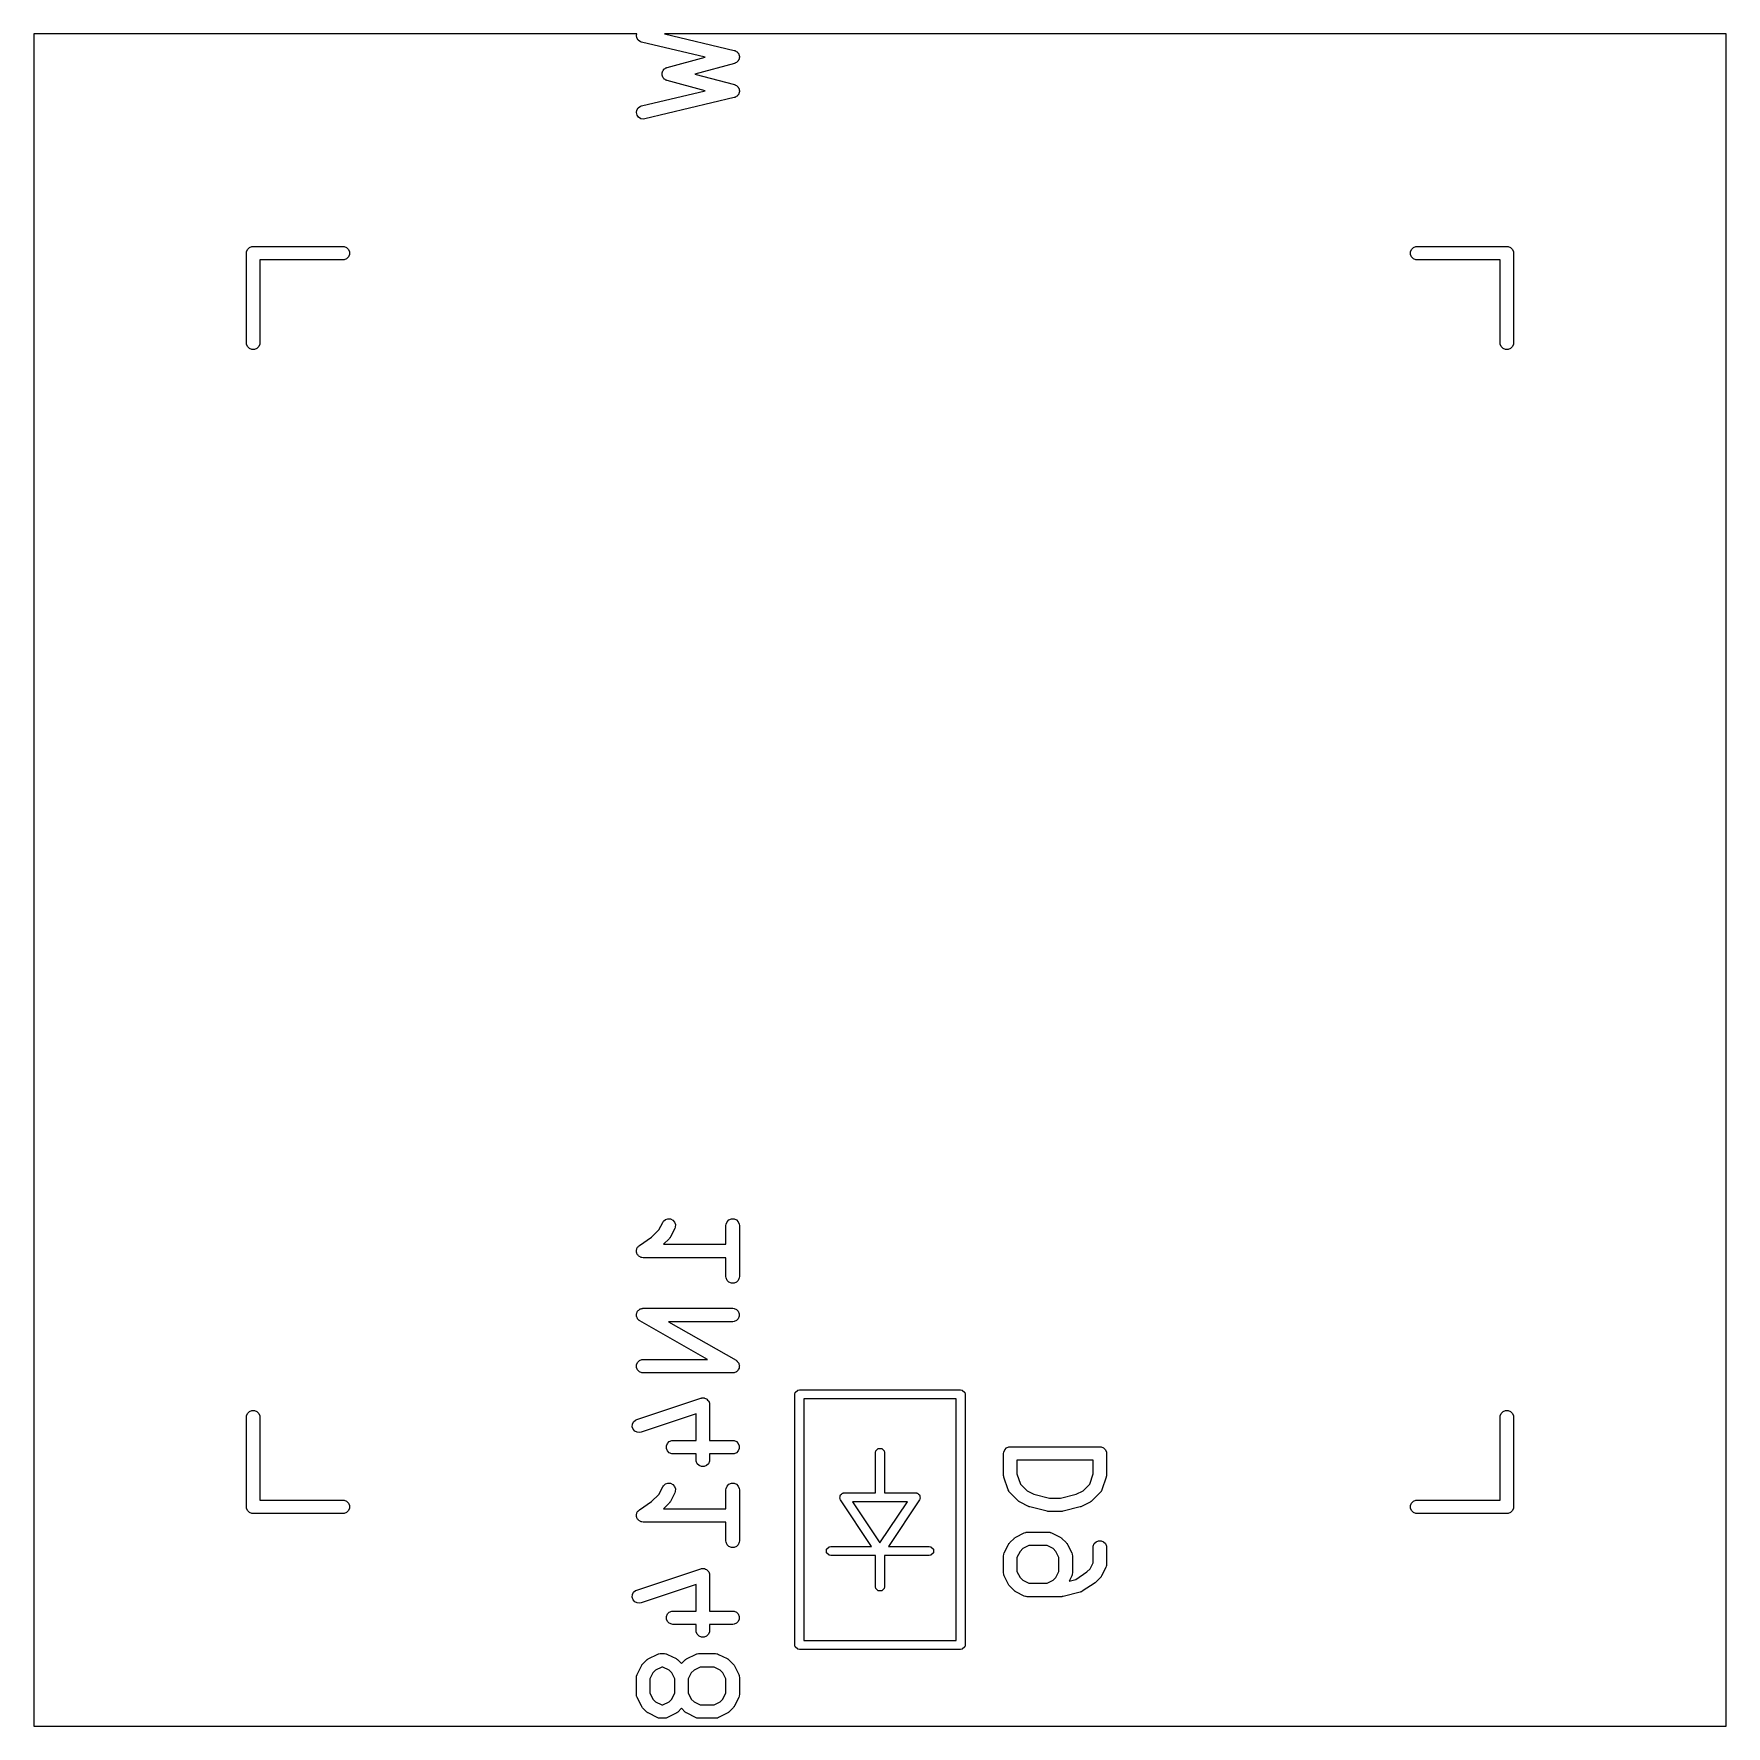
# Model space of a CAD drawing. Extents: x 100 to 190, y -154 to -36.
# Drawn here: x 123.9 to 142.8, y -133.28 to -114.38 of the extents above; entities that cross this region are included whole.
import ezdxf

# ---------------------------------------------------------------- set-up
doc = ezdxf.new("R2010")
doc.units = 0
doc.layers.add('BLACK', color=7, linetype='CONTINUOUS')

msp = doc.modelspace()

# ---------------------------------------------------------------- linework, layer by layer
at = {"layer": 'BLACK', "linetype": 'CONTINUOUS'}
for p, q in [((130.633951, -114.375), (123.9, -114.375)), ((123.9, -114.375), (123.9, -133.275)), ((130.629871, -114.392137), (130.633951, -114.375)), ((130.634504, -114.421032), (130.629871, -114.392137)), ((130.64984, -114.445954), (130.634504, -114.421032)), ((130.673547, -114.463111), (130.64984, -114.445954)), ((130.687447, -114.467901), (130.673547, -114.463111)), ((131.398303, -114.637152), (130.687447, -114.467901)), ((130.944871, -114.375), (131.722191, -114.560076)), ((142.8, -114.375), (130.944871, -114.375)), ((142.8, -133.275), (142.8, -114.375)), ((130.971208, -114.751044), (131.398303, -114.637152)), ((131.724144, -114.705504), (131.281613, -114.823512)), ((131.722191, -114.560076), (131.727209, -114.561805)), ((131.729119, -114.703638), (131.724144, -114.705504)), ((131.727209, -114.561805), (131.729013, -114.562045)), ((131.729013, -114.562045), (131.730642, -114.562988)), ((131.73091, -114.703351), (131.729119, -114.703638)), ((131.730642, -114.562988), (131.736091, -114.564866)), ((131.732509, -114.702366), (131.73091, -114.703351)), ((131.737911, -114.700341), (131.732509, -114.702366)), ((131.736091, -114.564866), (131.744914, -114.571251)), ((131.746559, -114.69372), (131.737911, -114.700341)), ((131.744914, -114.571251), (131.754337, -114.576707)), ((131.755832, -114.688015), (131.746559, -114.69372)), ((131.754337, -114.576707), (131.756677, -114.579764)), ((131.75809, -114.684894), (131.755832, -114.688015)), ((131.756677, -114.579764), (131.759798, -114.582023)), ((131.761148, -114.682554), (131.75809, -114.684894)), ((131.759798, -114.582023), (131.765503, -114.591294)), ((131.766602, -114.673132), (131.761148, -114.682554)), ((131.765503, -114.591294), (131.772125, -114.599945)), ((131.772989, -114.664308), (131.766602, -114.673132)), ((131.772125, -114.599945), (131.773118, -114.603668)), ((131.773881, -114.66056), (131.772989, -114.664308)), ((131.773118, -114.603668), (131.775134, -114.606945)), ((131.77581, -114.657229), (131.773881, -114.66056)), ((131.775134, -114.606945), (131.776856, -114.617688)), ((131.777244, -114.646435), (131.77581, -114.657229)), ((131.776856, -114.617688), (131.779665, -114.62822)), ((131.779767, -114.63584), (131.777244, -114.646435)), ((131.779665, -114.62822), (131.779157, -114.632038)), ((131.779157, -114.632038), (131.779767, -114.63584)), ((130.915688, -114.818697), (130.918237, -114.809134)), ((130.916327, -114.823512), (130.915688, -114.818697)), ((130.915688, -114.828327), (130.916327, -114.823512)), ((130.918237, -114.837889), (130.915688, -114.828327)), ((130.918237, -114.809134), (130.919542, -114.799319)), ((130.919542, -114.847705), (130.918237, -114.837889)), ((130.919542, -114.799319), (130.921976, -114.795113)), ((130.921976, -114.85191), (130.919542, -114.847705)), ((130.921976, -114.795113), (130.923228, -114.790421)), ((130.923228, -114.856603), (130.921976, -114.85191)), ((130.923228, -114.790421), (130.929243, -114.782561)), ((130.929243, -114.864462), (130.923228, -114.856603)), ((130.929243, -114.782561), (130.934204, -114.773994)), ((130.934204, -114.87303), (130.929243, -114.864462)), ((130.934204, -114.773994), (130.938061, -114.77104)), ((130.938061, -114.875983), (130.934204, -114.87303)), ((130.938061, -114.77104), (130.941015, -114.767183)), ((130.941015, -114.879841), (130.938061, -114.875983)), ((130.941015, -114.767183), (130.949582, -114.762222)), ((130.949582, -114.884801), (130.941015, -114.879841)), ((130.949582, -114.762222), (130.957442, -114.756207)), ((130.957442, -114.890817), (130.949582, -114.884801)), ((130.957442, -114.756207), (130.964629, -114.753511)), ((130.964629, -114.893512), (130.957442, -114.890817)), ((130.964629, -114.753511), (130.96634, -114.752521)), ((130.96634, -114.894503), (130.964629, -114.893512)), ((130.96634, -114.752521), (130.96778, -114.752329)), ((130.96778, -114.894694), (130.96634, -114.894503)), ((130.96778, -114.752329), (130.971208, -114.751044)), ((130.971208, -114.89598), (130.96778, -114.894694)), ((131.398303, -115.009871), (130.971208, -114.89598)), ((131.281613, -114.823512), (131.724144, -114.94152)), ((130.687447, -115.179124), (131.398303, -115.009871)), ((131.72219, -115.086948), (130.722191, -115.325044)), ((131.727208, -115.085218), (131.72219, -115.086948)), ((131.724144, -114.94152), (131.729119, -114.943385)), ((131.729013, -115.084979), (131.727208, -115.085218)), ((131.730642, -115.084035), (131.729013, -115.084979)), ((131.729119, -114.943385), (131.73091, -114.943673)), ((131.736091, -115.082158), (131.730642, -115.084035)), ((131.73091, -114.943673), (131.732509, -114.944657)), ((131.732509, -114.944657), (131.737911, -114.946683)), ((131.744914, -115.075772), (131.736091, -115.082158)), ((131.737911, -114.946683), (131.746559, -114.953303)), ((131.754337, -115.070317), (131.744914, -115.075772)), ((131.746559, -114.953303), (131.755832, -114.959009)), ((131.756677, -115.067259), (131.754337, -115.070317)), ((131.755832, -114.959009), (131.75809, -114.962129)), ((131.759798, -115.065001), (131.756677, -115.067259)), ((131.75809, -114.962129), (131.761148, -114.96447)), ((131.765503, -115.055729), (131.759798, -115.065001)), ((131.761148, -114.96447), (131.766605, -114.973895)), ((131.772125, -115.047079), (131.765503, -115.055729)), ((131.766605, -114.973895), (131.772988, -114.982716)), ((131.773118, -115.043355), (131.772125, -115.047079)), ((131.772988, -114.982716), (131.773879, -114.986461)), ((131.775134, -115.040079), (131.773118, -115.043355)), ((131.773879, -114.986461), (131.77581, -114.989795)), ((131.776856, -115.029335), (131.775134, -115.040079)), ((131.77581, -114.989795), (131.777244, -115.000592)), ((131.779665, -115.018804), (131.776856, -115.029335)), ((131.777244, -115.000592), (131.779767, -115.011184)), ((131.779767, -115.011184), (131.779157, -115.014985)), ((131.779157, -115.014985), (131.779665, -115.018804)), ((130.629871, -115.254888), (130.634504, -115.225993)), ((130.636649, -115.283356), (130.629871, -115.254888)), ((130.634504, -115.225993), (130.64984, -115.201071)), ((130.653806, -115.307063), (130.636649, -115.283356)), ((130.64984, -115.201071), (130.673547, -115.183914)), ((130.673547, -115.183914), (130.687447, -115.179124)), ((130.678728, -115.322399), (130.653806, -115.307063)), ((130.707623, -115.327032), (130.678728, -115.322399)), ((130.722191, -115.325044), (130.707623, -115.327032)), ((126.276441, -116.810368), (126.28764, -116.783332)), ((126.28764, -116.783332), (126.308332, -116.76264)), ((126.308332, -116.76264), (126.335368, -116.751441)), ((126.335368, -116.751441), (126.35, -116.75)), ((126.35, -116.75), (127.35, -116.75)), ((127.35, -116.75), (127.364632, -116.751441)), ((127.364632, -116.751441), (127.391668, -116.76264)), ((127.391668, -116.76264), (127.41236, -116.783332)), ((127.41236, -116.783332), (127.423559, -116.810368)), ((139.276441, -116.810368), (139.28764, -116.783332)), ((139.28764, -116.783332), (139.308332, -116.76264)), ((139.308332, -116.76264), (139.335368, -116.751441)), ((139.335368, -116.751441), (139.35, -116.75)), ((139.35, -116.75), (140.35, -116.75)), ((140.35, -116.75), (140.364632, -116.751441)), ((140.364632, -116.751441), (140.391668, -116.76264)), ((140.391668, -116.76264), (140.41236, -116.783332)), ((140.41236, -116.783332), (140.423559, -116.810368)), ((126.275, -116.825), (126.276441, -116.810368)), ((126.275, -117.825), (126.275, -116.825)), ((127.35, -116.9), (126.425, -116.9)), ((126.425, -116.9), (126.425, -117.825)), ((127.364632, -116.898559), (127.35, -116.9)), ((127.391668, -116.88736), (127.364632, -116.898559)), ((127.41236, -116.866668), (127.391668, -116.88736)), ((127.423559, -116.839632), (127.41236, -116.866668)), ((127.423559, -116.810368), (127.423559, -116.839632)), ((139.276441, -116.839632), (139.276441, -116.810368)), ((139.28764, -116.866668), (139.276441, -116.839632)), ((139.308332, -116.88736), (139.28764, -116.866668)), ((139.335368, -116.898559), (139.308332, -116.88736)), ((139.35, -116.9), (139.335368, -116.898559)), ((140.275, -116.9), (139.35, -116.9)), ((140.275, -117.825), (140.275, -116.9)), ((140.423559, -116.810368), (140.425, -116.825)), ((140.425, -116.825), (140.425, -117.825)), ((126.276441, -117.839632), (126.275, -117.825)), ((126.28764, -117.866668), (126.276441, -117.839632)), ((126.308332, -117.88736), (126.28764, -117.866668)), ((126.335368, -117.898559), (126.308332, -117.88736)), ((126.364632, -117.898559), (126.335368, -117.898559)), ((126.391668, -117.88736), (126.364632, -117.898559)), ((126.41236, -117.866668), (126.391668, -117.88736)), ((126.423559, -117.839632), (126.41236, -117.866668)), ((126.425, -117.825), (126.423559, -117.839632)), ((140.276441, -117.839632), (140.275, -117.825)), ((140.28764, -117.866668), (140.276441, -117.839632)), ((140.308332, -117.88736), (140.28764, -117.866668)), ((140.335368, -117.898559), (140.308332, -117.88736)), ((140.364632, -117.898559), (140.335368, -117.898559)), ((140.391668, -117.88736), (140.364632, -117.898559)), ((140.41236, -117.866668), (140.391668, -117.88736)), ((140.423559, -117.839632), (140.41236, -117.866668)), ((140.425, -117.825), (140.423559, -117.839632)), ((130.799894, -127.815227), (130.881275, -127.733847)), ((130.881275, -127.733847), (130.923451, -127.649495)), ((130.923451, -127.649495), (130.931283, -127.637052)), ((130.931283, -127.637052), (130.953391, -127.617879)), ((130.953391, -127.617879), (130.981152, -127.608625)), ((130.981152, -127.608625), (131.010342, -127.610699)), ((131.057615, -127.716577), (131.009996, -127.811815)), ((131.010342, -127.610699), (131.036517, -127.623787)), ((131.036517, -127.623787), (131.05569, -127.645894)), ((131.05569, -127.645894), (131.064944, -127.673656)), ((131.06287, -127.702846), (131.057615, -127.716577)), ((131.064944, -127.673656), (131.06287, -127.702846)), ((131.629819, -127.683036), (131.63126, -127.668404)), ((131.629819, -127.89375), (131.629819, -127.683036)), ((131.63126, -127.668404), (131.642459, -127.641368)), ((131.642459, -127.641368), (131.663151, -127.620676)), ((131.663151, -127.620676), (131.690187, -127.609477)), ((131.690187, -127.609477), (131.719451, -127.609477)), ((131.719451, -127.609477), (131.746487, -127.620676)), ((131.746487, -127.620676), (131.767179, -127.641368)), ((131.767179, -127.641368), (131.778378, -127.668404)), ((131.778378, -127.668404), (131.779819, -127.683036)), ((131.779819, -127.683036), (131.779819, -128.254464)), ((130.63126, -127.954118), (130.634101, -127.947257)), ((130.634101, -127.947257), (130.635558, -127.939977)), ((130.635558, -127.939977), (130.639646, -127.933871)), ((130.639646, -127.933871), (130.642459, -127.927082)), ((130.642459, -127.927082), (130.647709, -127.921831)), ((130.647709, -127.921831), (130.651841, -127.915662)), ((130.651841, -127.915662), (130.663099, -127.906441)), ((130.663099, -127.906441), (130.663151, -127.90639)), ((130.663151, -127.90639), (130.663173, -127.90638)), ((130.663173, -127.90638), (130.663216, -127.906346)), ((130.663216, -127.906346), (130.799894, -127.815227)), ((130.995947, -127.831307), (130.933504, -127.89375)), ((130.933504, -127.89375), (131.629819, -127.89375)), ((131.000667, -127.825556), (130.995947, -127.831307)), ((131.002164, -127.824258), (131.000667, -127.825556)), ((131.003583, -127.822003), (131.002164, -127.824258)), ((131.005275, -127.819942), (131.003583, -127.822003)), ((131.006033, -127.818109), (131.005275, -127.819942)), ((131.009996, -127.811815), (131.006033, -127.818109)), ((130.629819, -127.968671), (130.63126, -127.961466)), ((130.63126, -127.975955), (130.629819, -127.968671)), ((130.63126, -127.961466), (130.63126, -127.954118)), ((130.63126, -127.983382), (130.63126, -127.975955)), ((130.634072, -127.99017), (130.63126, -127.983382)), ((130.635498, -127.997379), (130.634072, -127.99017)), ((130.639617, -128.003557), (130.635498, -127.997379)), ((130.642459, -128.010418), (130.639617, -128.003557)), ((130.647654, -128.015613), (130.642459, -128.010418)), ((130.651731, -128.021728), (130.647654, -128.015613)), ((130.6579, -128.025859), (130.651731, -128.021728)), ((130.663151, -128.03111), (130.6579, -128.025859)), ((130.66994, -128.033922), (130.663151, -128.03111)), ((130.676046, -128.038011), (130.66994, -128.033922)), ((130.683326, -128.039467), (130.676046, -128.038011)), ((130.690187, -128.042309), (130.683326, -128.039467)), ((130.704663, -128.043734), (130.690187, -128.042309)), ((130.70474, -128.04375), (130.704663, -128.043734)), ((130.704766, -128.043744), (130.70474, -128.04375)), ((130.704819, -128.04375), (130.704766, -128.043744)), ((131.629819, -128.04375), (130.704819, -128.04375)), ((131.629819, -128.254464), (131.629819, -128.04375)), ((131.63126, -128.269096), (131.629819, -128.254464)), ((131.642459, -128.296132), (131.63126, -128.269096)), ((131.663151, -128.316824), (131.642459, -128.296132)), ((131.690187, -128.328023), (131.663151, -128.316824)), ((131.719451, -128.328023), (131.690187, -128.328023)), ((131.746487, -128.316824), (131.719451, -128.328023)), ((131.767179, -128.296132), (131.746487, -128.316824)), ((131.778378, -128.269096), (131.767179, -128.296132)), ((131.779819, -128.254464), (131.778378, -128.269096)), ((130.630002, -128.688275), (130.63126, -128.678378)), ((130.63126, -128.692887), (130.630002, -128.688275)), ((130.63126, -128.668404), (130.633089, -128.663988)), ((130.63126, -128.678378), (130.63126, -128.668404)), ((130.63126, -128.697668), (130.63126, -128.692887)), ((130.635077, -128.706883), (130.63126, -128.697668)), ((130.633089, -128.663988), (130.633692, -128.659245)), ((130.633692, -128.659245), (130.638642, -128.65058)), ((130.637702, -128.716507), (130.635077, -128.706883)), ((130.638642, -128.65058), (130.642459, -128.641368)), ((130.642459, -128.641368), (130.645837, -128.637989)), ((130.645837, -128.637989), (130.648211, -128.633836)), ((130.648211, -128.633836), (130.6561, -128.627726)), ((130.6561, -128.627726), (130.663151, -128.620676)), ((130.663151, -128.620676), (130.667567, -128.618846)), ((130.667567, -128.618846), (130.671348, -128.615919)), ((130.671348, -128.615919), (130.680971, -128.613294)), ((130.680971, -128.613294), (130.690187, -128.609477)), ((130.690187, -128.609477), (130.697669, -128.60874)), ((130.697669, -128.60874), (130.69958, -128.608219)), ((130.69958, -128.608219), (130.701055, -128.608406)), ((130.701055, -128.608406), (130.704819, -128.608036)), ((130.704819, -128.608036), (131.704819, -128.608036)), ((131.704819, -128.608036), (131.719451, -128.609477)), ((131.719451, -128.609477), (131.746487, -128.620676)), ((131.746487, -128.620676), (131.767179, -128.641368)), ((131.767179, -128.641368), (131.778378, -128.668404)), ((131.778378, -128.697668), (131.767179, -128.724704)), ((131.778378, -128.668404), (131.778378, -128.697668)), ((130.640629, -128.720287), (130.637702, -128.716507)), ((130.642459, -128.724704), (130.640629, -128.720287)), ((130.649509, -128.731754), (130.642459, -128.724704)), ((130.655619, -128.739644), (130.649509, -128.731754)), ((130.661751, -128.743996), (130.655619, -128.739644)), ((130.663151, -128.745396), (130.661751, -128.743996)), ((130.664525, -128.745965), (130.663151, -128.745396)), ((130.667609, -128.748154), (130.664525, -128.745965)), ((131.422402, -129.179464), (130.667609, -128.748154)), ((131.704819, -128.758036), (130.987236, -128.758036)), ((130.987236, -128.758036), (131.74203, -129.189346)), ((131.719451, -128.756595), (131.704819, -128.758036)), ((131.746487, -128.745396), (131.719451, -128.756595)), ((131.767179, -128.724704), (131.746487, -128.745396)), ((130.63126, -129.239832), (130.642459, -129.212796)), ((130.63126, -129.269096), (130.63126, -129.239832)), ((130.642459, -129.296132), (130.63126, -129.269096)), ((130.642459, -129.212796), (130.663151, -129.192104)), ((130.663151, -129.192104), (130.690187, -129.180905)), ((130.690187, -129.180905), (130.704819, -129.179464)), ((130.704819, -129.179464), (131.422402, -129.179464)), ((131.74203, -129.189346), (131.745114, -129.191535)), ((131.745114, -129.191535), (131.746487, -129.192104)), ((131.746487, -129.192104), (131.747884, -129.193501)), ((131.747884, -129.193501), (131.754019, -129.197856)), ((131.754019, -129.197856), (131.760127, -129.205744)), ((131.760127, -129.205744), (131.767179, -129.212796)), ((131.767179, -129.212796), (131.769009, -129.217214)), ((131.769009, -129.217214), (131.771936, -129.220994)), ((131.771936, -129.220994), (131.77456, -129.230615)), ((131.77456, -129.230615), (131.778378, -129.239832)), ((131.776548, -129.273511), (131.775946, -129.278255)), ((131.778378, -129.269096), (131.776548, -129.273511)), ((131.778378, -129.239832), (131.778378, -129.244612)), ((131.778378, -129.244612), (131.779636, -129.249225)), ((131.779636, -129.249225), (131.778378, -129.259121)), ((131.778378, -129.259121), (131.778378, -129.269096)), ((130.663151, -129.316824), (130.642459, -129.296132)), ((130.690187, -129.328023), (130.663151, -129.316824)), ((130.704819, -129.329464), (130.690187, -129.328023)), ((131.704819, -129.329464), (130.704819, -129.329464)), ((131.708582, -129.329093), (131.704819, -129.329464)), ((131.710058, -129.329281), (131.708582, -129.329093)), ((131.711968, -129.328759), (131.710058, -129.329281)), ((131.719451, -129.328023), (131.711968, -129.328759)), ((131.728666, -129.324205), (131.719451, -129.328023)), ((131.73829, -129.321581), (131.728666, -129.324205)), ((131.74207, -129.318653), (131.73829, -129.321581)), ((131.746487, -129.316824), (131.74207, -129.318653)), ((131.753537, -129.309773), (131.746487, -129.316824)), ((131.761427, -129.303664), (131.753537, -129.309773)), ((131.7638, -129.29951), (131.761427, -129.303664)), ((131.767179, -129.296132), (131.7638, -129.29951)), ((131.770995, -129.286919), (131.767179, -129.296132)), ((131.775946, -129.278255), (131.770995, -129.286919)), ((130.633483, -129.84998), (131.347767, -129.611885)), ((131.347767, -129.611885), (131.355022, -129.610235)), ((131.355022, -129.610235), (131.356853, -129.609477)), ((131.356853, -129.609477), (131.358357, -129.609477)), ((131.358357, -129.609477), (131.362104, -129.608625)), ((131.362104, -129.608625), (131.374089, -129.609477)), ((131.374089, -129.609477), (131.386117, -129.609477)), ((131.386117, -129.609477), (131.388608, -129.610509)), ((131.388608, -129.610509), (131.391294, -129.6107)), ((131.391294, -129.6107), (131.402041, -129.616073)), ((131.402041, -129.616073), (131.413153, -129.620676)), ((131.413153, -129.620676), (131.415058, -129.622581)), ((131.415058, -129.622581), (131.417468, -129.623786)), ((131.417468, -129.623786), (131.425342, -129.632865)), ((131.425342, -129.632865), (131.433845, -129.641368)), ((131.433845, -129.641368), (131.434876, -129.643858)), ((131.434876, -129.643858), (131.436642, -129.645894)), ((131.436642, -129.645894), (131.440442, -129.657294)), ((132.4, -129.56875), (132.403806, -129.549616)), ((132.4, -132.36875), (132.4, -129.56875)), ((132.403806, -129.549616), (132.430866, -129.522556)), ((132.430866, -129.522556), (132.45, -129.51875)), ((132.45, -129.51875), (134.25, -129.51875)), ((132.5, -129.61875), (132.5, -132.31875)), ((134.2, -129.61875), (132.5, -129.61875)), ((134.2, -132.31875), (134.2, -129.61875)), ((134.25, -129.51875), (134.269134, -129.522556)), ((134.269134, -129.522556), (134.296194, -129.549616)), ((134.296194, -129.549616), (134.3, -129.56875)), ((134.3, -129.56875), (134.3, -132.36875)), ((126.275, -129.825), (126.276441, -129.810368)), ((126.275, -130.825), (126.275, -129.825)), ((126.276441, -129.810368), (126.28764, -129.783332)), ((126.28764, -129.783332), (126.308332, -129.76264)), ((126.308332, -129.76264), (126.335368, -129.751441)), ((126.335368, -129.751441), (126.364632, -129.751441)), ((126.364632, -129.751441), (126.391668, -129.76264)), ((126.391668, -129.76264), (126.41236, -129.783332)), ((126.41236, -129.783332), (126.423559, -129.810368)), ((126.423559, -129.810368), (126.425, -129.825)), ((126.425, -129.825), (126.425, -130.75)), ((131.296485, -129.787092), (130.680917, -129.992282)), ((131.296485, -130.084226), (131.296485, -129.787092)), ((131.440442, -129.657294), (131.445044, -129.668404)), ((131.445044, -129.668404), (131.44542, -129.67223)), ((131.44542, -129.67223), (131.445896, -129.673656)), ((131.445896, -129.673656), (131.445755, -129.67563)), ((131.445755, -129.67563), (131.446485, -129.683036)), ((131.446485, -129.683036), (131.446485, -130.084226)), ((140.275, -129.825), (140.276441, -129.810368)), ((140.275, -130.75), (140.275, -129.825)), ((140.276441, -129.810368), (140.28764, -129.783332)), ((140.28764, -129.783332), (140.308332, -129.76264)), ((140.308332, -129.76264), (140.335368, -129.751441)), ((140.335368, -129.751441), (140.364632, -129.751441)), ((140.364632, -129.751441), (140.391668, -129.76264)), ((140.391668, -129.76264), (140.41236, -129.783332)), ((140.41236, -129.783332), (140.423559, -129.810368)), ((140.423559, -129.810368), (140.425, -129.825)), ((140.425, -129.825), (140.425, -130.825)), ((130.582789, -129.930511), (130.584864, -129.901321)), ((130.592043, -129.958274), (130.582789, -129.930511)), ((130.584864, -129.901321), (130.59795, -129.875148)), ((130.611217, -129.980381), (130.592043, -129.958274)), ((130.59795, -129.875148), (130.620057, -129.855974)), ((130.63739, -129.993467), (130.611217, -129.980381)), ((130.620057, -129.855974), (130.633483, -129.84998)), ((130.66658, -129.995542), (130.63739, -129.993467)), ((130.680917, -129.992282), (130.66658, -129.995542)), ((130.964593, -130.144594), (130.975792, -130.117558)), ((130.964593, -130.173858), (130.964593, -130.144594)), ((130.975792, -130.200894), (130.964593, -130.173858)), ((130.975792, -130.117558), (130.996484, -130.096866)), ((130.996484, -130.221586), (130.975792, -130.200894)), ((130.996484, -130.096866), (131.02352, -130.085667)), ((131.02352, -130.085667), (131.038152, -130.084226)), ((131.038152, -130.084226), (131.296485, -130.084226)), ((131.446485, -130.084226), (131.704819, -130.084226)), ((131.704819, -130.084226), (131.719451, -130.085667)), ((131.719451, -130.085667), (131.746487, -130.096866)), ((131.746487, -130.096866), (131.767179, -130.117558)), ((131.767179, -130.200894), (131.746487, -130.221586)), ((131.767179, -130.117558), (131.778378, -130.144594)), ((131.778378, -130.173858), (131.767179, -130.200894)), ((131.778378, -130.144594), (131.778378, -130.173858)), ((133.3, -130.21875), (133.303806, -130.199616)), ((133.3, -130.66875), (133.3, -130.21875)), ((133.303806, -130.199616), (133.330866, -130.172556)), ((133.330866, -130.172556), (133.369134, -130.172556)), ((133.369134, -130.172556), (133.396194, -130.199616)), ((133.396194, -130.199616), (133.4, -130.21875)), ((133.4, -130.21875), (133.4, -130.66875)), ((134.729819, -130.230655), (134.73126, -130.216023)), ((134.73126, -130.216023), (134.742459, -130.188987)), ((134.742459, -130.188987), (134.763151, -130.168295)), ((134.763151, -130.168295), (134.790187, -130.157096)), ((134.790187, -130.157096), (134.804819, -130.155655)), ((134.804819, -130.155655), (135.804819, -130.155655)), ((135.804819, -130.155655), (135.819451, -130.157096)), ((135.819451, -130.157096), (135.846487, -130.168295)), ((135.846487, -130.168295), (135.867179, -130.188987)), ((135.867179, -130.188987), (135.878378, -130.216023)), ((135.878378, -130.216023), (135.879819, -130.230655)), ((131.02352, -130.232785), (130.996484, -130.221586)), ((131.038152, -130.234226), (131.02352, -130.232785)), ((131.296485, -130.234226), (131.038152, -130.234226)), ((131.296485, -130.302083), (131.296485, -130.234226)), ((131.297926, -130.316715), (131.296485, -130.302083)), ((131.309125, -130.343751), (131.297926, -130.316715)), ((131.329817, -130.364443), (131.309125, -130.343751)), ((131.356853, -130.375642), (131.329817, -130.364443)), ((131.386117, -130.375642), (131.356853, -130.375642)), ((131.413153, -130.364443), (131.386117, -130.375642)), ((131.433845, -130.343751), (131.413153, -130.364443)), ((131.445044, -130.316715), (131.433845, -130.343751)), ((131.446485, -130.302083), (131.445044, -130.316715)), ((131.704819, -130.234226), (131.446485, -130.234226)), ((131.446485, -130.234226), (131.446485, -130.302083)), ((131.719451, -130.232785), (131.704819, -130.234226)), ((131.746487, -130.221586), (131.719451, -130.232785)), ((134.729819, -130.46875), (134.729819, -130.230655)), ((135.729819, -130.305655), (134.879819, -130.305655)), ((134.879819, -130.305655), (134.879819, -130.456579)), ((135.729819, -130.45658), (135.729819, -130.305655)), ((135.879819, -130.230655), (135.879819, -130.46875)), ((130.923451, -130.601876), (130.931283, -130.589433)), ((130.931283, -130.589433), (130.953391, -130.57026)), ((130.953391, -130.57026), (130.981152, -130.561006)), ((130.981152, -130.561006), (131.010342, -130.56308)), ((131.010342, -130.56308), (131.036517, -130.576168)), ((131.036517, -130.576168), (131.05569, -130.598275)), ((131.05569, -130.598275), (131.064944, -130.626037)), ((131.63126, -130.620785), (131.642459, -130.593749)), ((131.642459, -130.593749), (131.663151, -130.573057)), ((131.663151, -130.573057), (131.690187, -130.561858)), ((131.690187, -130.561858), (131.719451, -130.561858)), ((131.719451, -130.561858), (131.746487, -130.573057)), ((131.746487, -130.573057), (131.767179, -130.593749)), ((131.767179, -130.593749), (131.778378, -130.620785)), ((134.730548, -130.476155), (134.729819, -130.46875)), ((134.730408, -130.47813), (134.730548, -130.476155)), ((134.730998, -130.480727), (134.730408, -130.47813)), ((134.73126, -130.483382), (134.730998, -130.480727)), ((134.732018, -130.485213), (134.73126, -130.483382)), ((134.733668, -130.492467), (134.732018, -130.485213)), ((134.781287, -130.635324), (134.733668, -130.492467)), ((134.879819, -130.456579), (134.91799, -130.571093)), ((134.91799, -130.571093), (134.992103, -130.645206)), ((135.617534, -130.645205), (135.691648, -130.571092)), ((135.691648, -130.571092), (135.729819, -130.45658)), ((135.87597, -130.492468), (135.828351, -130.635324)), ((135.877619, -130.485212), (135.87597, -130.492468)), ((135.878378, -130.483382), (135.877619, -130.485212)), ((135.878639, -130.480728), (135.878378, -130.483382)), ((135.87923, -130.478131), (135.878639, -130.480728)), ((135.879819, -130.46875), (135.879089, -130.476156)), ((135.879089, -130.476156), (135.87923, -130.478131)), ((126.425, -130.75), (127.35, -130.75)), ((127.35, -130.75), (127.364632, -130.751441)), ((127.364632, -130.751441), (127.391668, -130.76264)), ((127.391668, -130.76264), (127.41236, -130.783332)), ((127.41236, -130.783332), (127.423559, -130.810368)), ((130.663216, -130.858727), (130.799894, -130.767608)), ((130.799894, -130.767608), (130.881275, -130.686228)), ((130.881275, -130.686228), (130.923451, -130.601876)), ((130.995947, -130.783688), (130.933504, -130.846131)), ((131.000667, -130.777937), (130.995947, -130.783688)), ((131.002164, -130.776639), (131.000667, -130.777937)), ((131.003583, -130.774384), (131.002164, -130.776639)), ((131.005275, -130.772323), (131.003583, -130.774384)), ((131.006033, -130.77049), (131.005275, -130.772323)), ((131.009996, -130.764196), (131.006033, -130.77049)), ((131.057615, -130.668958), (131.009996, -130.764196)), ((131.06287, -130.655227), (131.057615, -130.668958)), ((131.064944, -130.626037), (131.06287, -130.655227)), ((131.629819, -130.635417), (131.63126, -130.620785)), ((131.629819, -130.846131), (131.629819, -130.635417)), ((131.778378, -130.620785), (131.779819, -130.635417)), ((131.779819, -130.635417), (131.779819, -131.206845)), ((132.900951, -130.728453), (132.903806, -130.714178)), ((132.903806, -130.735366), (132.900951, -130.728453)), ((132.903806, -130.699616), (132.907446, -130.695975)), ((132.903806, -130.714178), (132.903806, -130.699616)), ((132.903806, -130.737884), (132.903806, -130.735366)), ((132.905576, -130.739654), (132.903806, -130.737884)), ((132.908397, -130.746485), (132.905576, -130.739654)), ((132.907446, -130.695975), (132.908456, -130.690928)), ((133.256574, -131.26875), (132.908397, -130.746485)), ((132.908456, -130.690928), (132.920569, -130.682852)), ((132.920569, -130.682852), (132.930866, -130.672556)), ((132.930866, -130.672556), (132.938203, -130.671096)), ((132.938203, -130.671096), (132.940297, -130.669701)), ((132.940297, -130.669701), (132.942751, -130.670191)), ((132.942751, -130.670191), (132.95, -130.66875)), ((132.95, -130.66875), (133.3, -130.66875)), ((133.043426, -130.76875), (133.349999, -131.228611)), ((133.656574, -130.76875), (133.043426, -130.76875)), ((133.349999, -131.228611), (133.656574, -130.76875)), ((133.4, -130.66875), (133.75, -130.66875)), ((133.791602, -130.746485), (133.443426, -131.26875)), ((133.75, -130.66875), (133.757248, -130.670191)), ((133.757248, -130.670191), (133.759703, -130.669701)), ((133.759703, -130.669701), (133.761796, -130.671096)), ((133.761796, -130.671096), (133.769134, -130.672556)), ((133.769134, -130.672556), (133.77943, -130.682852)), ((133.77943, -130.682852), (133.791544, -130.690928)), ((133.791544, -130.690928), (133.792553, -130.695975)), ((133.794422, -130.739655), (133.791602, -130.746485)), ((133.792553, -130.695975), (133.796194, -130.699616)), ((133.796194, -130.737884), (133.794422, -130.739655)), ((133.796194, -130.699616), (133.796194, -130.714178)), ((133.796194, -130.714178), (133.799049, -130.728454)), ((133.799049, -130.728454), (133.796194, -130.735366)), ((133.796194, -130.735366), (133.796194, -130.737884)), ((134.787281, -130.648749), (134.781287, -130.635324)), ((134.789046, -130.650784), (134.787281, -130.648749)), ((134.790078, -130.653275), (134.789046, -130.650784)), ((134.799405, -130.66464), (134.790078, -130.653275)), ((134.894643, -130.759878), (134.799405, -130.66464)), ((134.900393, -130.764598), (134.894643, -130.759878)), ((134.901692, -130.766095), (134.900393, -130.764598)), ((134.903946, -130.767514), (134.901692, -130.766095)), ((134.906008, -130.769206), (134.903946, -130.767514)), ((134.90784, -130.769964), (134.906008, -130.769206)), ((134.914135, -130.773927), (134.90784, -130.769964)), ((135.009373, -130.821546), (134.914135, -130.773927)), ((134.992103, -130.645206), (135.06909, -130.683699)), ((135.06909, -130.683699), (135.242624, -130.727083)), ((135.242624, -130.727083), (135.367013, -130.727083)), ((135.367013, -130.727083), (135.540547, -130.683699)), ((135.540547, -130.683699), (135.617534, -130.645205)), ((135.695502, -130.773927), (135.600264, -130.821546)), ((135.701798, -130.769963), (135.695502, -130.773927)), ((135.703628, -130.769206), (135.701798, -130.769963)), ((135.705686, -130.767516), (135.703628, -130.769206)), ((135.707945, -130.766095), (135.705686, -130.767516)), ((135.709244, -130.764596), (135.707945, -130.766095)), ((135.714994, -130.759878), (135.709244, -130.764596)), ((135.810233, -130.66464), (135.714994, -130.759878)), ((135.819561, -130.653275), (135.810233, -130.66464)), ((135.820592, -130.650784), (135.819561, -130.653275)), ((135.822357, -130.64875), (135.820592, -130.650784)), ((135.828351, -130.635324), (135.822357, -130.64875)), ((139.276441, -130.810368), (139.28764, -130.783332)), ((139.28764, -130.783332), (139.308332, -130.76264)), ((139.308332, -130.76264), (139.335368, -130.751441)), ((139.335368, -130.751441), (139.35, -130.75)), ((139.35, -130.75), (140.275, -130.75)), ((126.276441, -130.839632), (126.275, -130.825)), ((126.28764, -130.866668), (126.276441, -130.839632)), ((126.308332, -130.88736), (126.28764, -130.866668)), ((126.335368, -130.898559), (126.308332, -130.88736)), ((126.35, -130.9), (126.335368, -130.898559)), ((127.35, -130.9), (126.35, -130.9)), ((127.364632, -130.898559), (127.35, -130.9)), ((127.391668, -130.88736), (127.364632, -130.898559)), ((127.41236, -130.866668), (127.391668, -130.88736)), ((127.423559, -130.839632), (127.41236, -130.866668)), ((127.423559, -130.810368), (127.423559, -130.839632)), ((130.629819, -130.921052), (130.63126, -130.913847)), ((130.63126, -130.928336), (130.629819, -130.921052)), ((130.63126, -130.906499), (130.634101, -130.899638)), ((130.63126, -130.913847), (130.63126, -130.906499)), ((130.63126, -130.935763), (130.63126, -130.928336)), ((130.634072, -130.942551), (130.63126, -130.935763)), ((130.635498, -130.94976), (130.634072, -130.942551)), ((130.634101, -130.899638), (130.635558, -130.892358)), ((130.639617, -130.955938), (130.635498, -130.94976)), ((130.635558, -130.892358), (130.639646, -130.886252)), ((130.642459, -130.962799), (130.639617, -130.955938)), ((130.639646, -130.886252), (130.642459, -130.879463)), ((130.642459, -130.879463), (130.647709, -130.874212)), ((130.647654, -130.967994), (130.642459, -130.962799)), ((130.651731, -130.974109), (130.647654, -130.967994)), ((130.647709, -130.874212), (130.651841, -130.868043)), ((130.6579, -130.97824), (130.651731, -130.974109)), ((130.651841, -130.868043), (130.663099, -130.858822)), ((130.663099, -130.858822), (130.663151, -130.858771)), ((130.663151, -130.858771), (130.663173, -130.858761)), ((130.663173, -130.858761), (130.663216, -130.858727)), ((130.933504, -130.846131), (131.629819, -130.846131)), ((135.010442, -130.821955), (135.009373, -130.821546)), ((135.010878, -130.822278), (135.010442, -130.821955)), ((135.017014, -130.82447), (135.010878, -130.822278)), ((135.023104, -130.826801), (135.017014, -130.82447)), ((135.023644, -130.826839), (135.023104, -130.826801)), ((135.024724, -130.827225), (135.023644, -130.826839)), ((135.2152, -130.874844), (135.024724, -130.827225)), ((135.217736, -130.875219), (135.2152, -130.874844)), ((135.218758, -130.875642), (135.217736, -130.875219)), ((135.22427, -130.876184), (135.218758, -130.875642)), ((135.229744, -130.876994), (135.22427, -130.876184)), ((135.230836, -130.876831), (135.229744, -130.876994)), ((135.23339, -130.877083), (135.230836, -130.876831)), ((135.376247, -130.877083), (135.23339, -130.877083)), ((135.3788, -130.876831), (135.376247, -130.877083)), ((135.379893, -130.876994), (135.3788, -130.876831)), ((135.385366, -130.876184), (135.379893, -130.876994)), ((135.390879, -130.875642), (135.385366, -130.876184)), ((135.3919, -130.875219), (135.390879, -130.875642)), ((135.394437, -130.874844), (135.3919, -130.875219)), ((135.584913, -130.827225), (135.394437, -130.874844)), ((135.585992, -130.826839), (135.584913, -130.827225)), ((135.586532, -130.826801), (135.585992, -130.826839)), ((135.592613, -130.824473), (135.586532, -130.826801)), ((135.598759, -130.822278), (135.592613, -130.824473)), ((135.599194, -130.821955), (135.598759, -130.822278)), ((135.600264, -130.821546), (135.599194, -130.821955)), ((139.276441, -130.839632), (139.276441, -130.810368)), ((139.28764, -130.866668), (139.276441, -130.839632)), ((139.308332, -130.88736), (139.28764, -130.866668)), ((139.335368, -130.898559), (139.308332, -130.88736)), ((139.35, -130.9), (139.335368, -130.898559)), ((140.35, -130.9), (139.35, -130.9)), ((140.364632, -130.898559), (140.35, -130.9)), ((140.391668, -130.88736), (140.364632, -130.898559)), ((140.41236, -130.866668), (140.391668, -130.88736)), ((140.423559, -130.839632), (140.41236, -130.866668)), ((140.425, -130.825), (140.423559, -130.839632)), ((130.663151, -130.983491), (130.6579, -130.97824)), ((130.66994, -130.986303), (130.663151, -130.983491)), ((130.676046, -130.990392), (130.66994, -130.986303)), ((130.683326, -130.991848), (130.676046, -130.990392)), ((130.690187, -130.99469), (130.683326, -130.991848)), ((130.704663, -130.996115), (130.690187, -130.99469)), ((130.70474, -130.996131), (130.704663, -130.996115)), ((130.704766, -130.996125), (130.70474, -130.996131)), ((130.704819, -130.996131), (130.704766, -130.996125)), ((131.629819, -130.996131), (130.704819, -130.996131)), ((131.629819, -131.206845), (131.629819, -130.996131)), ((134.860216, -131.167537), (134.866516, -131.163573)), ((134.866516, -131.163573), (134.961754, -131.115954)), ((134.961754, -131.115954), (134.975485, -131.110699)), ((134.975485, -131.110699), (134.978174, -131.110507)), ((134.978174, -131.110507), (134.980663, -131.109477)), ((134.980663, -131.109477), (134.995295, -131.108036)), ((134.995295, -131.108036), (135.23339, -131.108036)), ((135.23339, -131.108036), (135.248022, -131.109477)), ((135.248022, -131.109477), (135.250511, -131.110508)), ((135.250511, -131.110508), (135.253199, -131.110699)), ((135.253199, -131.110699), (135.266931, -131.115954)), ((135.266931, -131.115954), (135.362169, -131.163573)), ((135.362169, -131.163573), (135.368468, -131.167537)), ((131.63126, -131.221477), (131.629819, -131.206845)), ((131.642459, -131.248513), (131.63126, -131.221477)), ((131.663151, -131.269205), (131.642459, -131.248513)), ((131.690187, -131.280404), (131.663151, -131.269205)), ((131.719451, -131.280404), (131.690187, -131.280404)), ((131.746487, -131.269205), (131.719451, -131.280404)), ((131.767179, -131.248513), (131.746487, -131.269205)), ((131.778378, -131.221477), (131.767179, -131.248513)), ((131.779819, -131.206845), (131.778378, -131.221477)), ((132.753806, -131.299616), (132.780866, -131.272556)), ((132.753806, -131.337884), (132.753806, -131.299616)), ((132.780866, -131.364944), (132.753806, -131.337884)), ((132.780866, -131.272556), (132.8, -131.26875)), ((132.8, -131.26875), (133.256574, -131.26875)), ((133.443426, -131.26875), (133.9, -131.26875)), ((133.9, -131.26875), (133.919134, -131.272556)), ((133.919134, -131.272556), (133.946194, -131.299616)), ((133.946194, -131.337884), (133.919134, -131.364944)), ((133.946194, -131.299616), (133.946194, -131.337884)), ((134.732291, -131.35639), (134.732482, -131.353703)), ((134.732482, -131.353703), (134.737737, -131.339971)), ((134.737737, -131.339971), (134.785356, -131.244733)), ((134.785356, -131.244733), (134.78932, -131.238433)), ((134.78932, -131.238433), (134.790078, -131.236606)), ((134.790078, -131.236606), (134.791766, -131.234549)), ((134.791766, -131.234549), (134.793188, -131.23229)), ((134.793188, -131.23229), (134.794686, -131.23099)), ((134.794686, -131.23099), (134.799405, -131.225241)), ((134.799405, -131.225241), (134.847024, -131.177622)), ((134.847024, -131.177622), (134.852773, -131.172903)), ((134.852773, -131.172903), (134.854073, -131.171405)), ((134.854073, -131.171405), (134.856332, -131.169983)), ((134.856332, -131.169983), (134.858389, -131.168295)), ((134.858389, -131.168295), (134.860216, -131.167537)), ((134.914077, -131.322701), (134.879819, -131.391217)), ((134.944484, -131.292294), (134.914077, -131.322701)), ((135.013, -131.258036), (134.944484, -131.292294)), ((135.215685, -131.258036), (135.013, -131.258036)), ((135.284201, -131.292294), (135.215685, -131.258036)), ((135.314608, -131.322701), (135.284201, -131.292294)), ((135.348866, -131.391217), (135.314608, -131.322701)), ((135.368468, -131.167537), (135.370296, -131.168295)), ((135.370296, -131.168295), (135.372352, -131.169983)), ((135.372352, -131.169983), (135.374612, -131.171405)), ((135.374612, -131.171405), (135.375911, -131.172903)), ((135.375911, -131.172903), (135.381661, -131.177622)), ((135.381661, -131.177622), (135.42928, -131.225241)), ((135.42928, -131.225241), (135.433998, -131.23099)), ((135.433998, -131.23099), (135.435497, -131.23229)), ((135.435497, -131.23229), (135.436918, -131.234549)), ((135.436918, -131.234549), (135.438607, -131.236606)), ((135.438607, -131.236606), (135.439364, -131.238433)), ((135.439364, -131.238433), (135.443329, -131.244733)), ((135.443329, -131.244733), (135.490948, -131.339971)), ((135.490948, -131.339971), (135.496203, -131.353702)), ((135.496203, -131.353702), (135.496394, -131.356391)), ((135.729819, -131.278274), (135.73126, -131.263642)), ((135.729819, -131.451045), (135.729819, -131.278274)), ((135.73126, -131.263642), (135.742459, -131.236606)), ((135.742459, -131.236606), (135.763151, -131.215914)), ((135.763151, -131.215914), (135.790187, -131.204715)), ((135.790187, -131.204715), (135.819451, -131.204715)), ((135.819451, -131.204715), (135.846487, -131.215914)), ((135.846487, -131.215914), (135.867179, -131.236606)), ((135.867179, -131.236606), (135.878378, -131.263642)), ((135.878378, -131.263642), (135.879819, -131.278274)), ((135.879819, -131.278274), (135.879819, -131.46875)), ((130.633483, -131.754742), (131.347767, -131.516647)), ((131.347767, -131.516647), (131.355022, -131.514997)), ((131.355022, -131.514997), (131.356853, -131.514239)), ((131.356853, -131.514239), (131.358357, -131.514239)), ((131.358357, -131.514239), (131.362104, -131.513387)), ((131.362104, -131.513387), (131.374089, -131.514239)), ((131.374089, -131.514239), (131.386117, -131.514239)), ((131.386117, -131.514239), (131.388608, -131.515271)), ((131.388608, -131.515271), (131.391294, -131.515462)), ((131.391294, -131.515462), (131.402041, -131.520835)), ((131.402041, -131.520835), (131.413153, -131.525438)), ((131.413153, -131.525438), (131.415058, -131.527343)), ((131.415058, -131.527343), (131.417468, -131.528548)), ((131.417468, -131.528548), (131.425342, -131.537627)), ((131.425342, -131.537627), (131.433845, -131.54613)), ((132.8, -131.36875), (132.780866, -131.364944)), ((133.3, -131.36875), (132.8, -131.36875)), ((133.3, -131.71875), (133.3, -131.36875)), ((133.9, -131.36875), (133.4, -131.36875)), ((133.4, -131.36875), (133.4, -131.71875)), ((133.919134, -131.364944), (133.9, -131.36875)), ((134.729819, -131.373512), (134.73126, -131.35888)), ((134.729819, -131.563988), (134.729819, -131.373512)), ((134.73126, -131.35888), (134.732291, -131.35639)), ((134.879819, -131.391217), (134.879819, -131.546283)), ((135.348866, -131.546283), (135.348866, -131.391217)), ((135.496394, -131.356391), (135.497425, -131.35888)), ((135.497425, -131.35888), (135.498866, -131.373512)), ((135.498866, -131.373512), (135.498866, -131.563988)), ((135.661798, -131.553322), (135.695561, -131.51956)), ((135.695561, -131.51956), (135.729819, -131.451045)), ((135.871901, -131.502291), (135.824282, -131.597529)), ((135.877156, -131.48856), (135.871901, -131.502291)), ((135.877347, -131.48587), (135.877156, -131.48856)), ((135.878378, -131.483382), (135.877347, -131.48587)), ((135.879819, -131.46875), (135.878378, -131.483382)), ((131.296485, -131.691854), (130.680917, -131.897044)), ((131.296485, -131.988988), (131.296485, -131.691854)), ((131.433845, -131.54613), (131.434876, -131.54862)), ((131.434876, -131.54862), (131.436642, -131.550656)), ((131.436642, -131.550656), (131.440442, -131.562056)), ((131.440442, -131.562056), (131.445044, -131.573166)), ((131.445044, -131.573166), (131.44542, -131.576992)), ((131.44542, -131.576992), (131.445896, -131.578418)), ((131.445896, -131.578418), (131.445755, -131.580392)), ((131.445755, -131.580392), (131.446485, -131.587798)), ((131.446485, -131.587798), (131.446485, -131.988988)), ((133.303806, -131.737884), (133.3, -131.71875)), ((133.4, -131.71875), (133.396194, -131.737884)), ((134.73126, -131.57862), (134.729819, -131.563988)), ((134.732291, -131.581109), (134.73126, -131.57862)), ((134.732482, -131.583797), (134.732291, -131.581109)), ((134.737737, -131.597529), (134.732482, -131.583797)), ((134.785356, -131.692767), (134.737737, -131.597529)), ((134.78932, -131.699066), (134.785356, -131.692767)), ((134.790078, -131.700894), (134.78932, -131.699066)), ((134.791766, -131.70295), (134.790078, -131.700894)), ((134.793188, -131.70521), (134.791766, -131.70295)), ((134.794686, -131.706509), (134.793188, -131.70521)), ((134.799405, -131.712259), (134.794686, -131.706509)), ((134.847024, -131.759878), (134.799405, -131.712259)), ((134.879819, -131.546283), (134.914077, -131.614799)), ((134.914077, -131.614799), (134.944484, -131.645206)), ((134.944484, -131.645206), (135.013, -131.679464)), ((135.013, -131.679464), (135.215685, -131.679464)), ((135.215685, -131.679464), (135.284201, -131.645206)), ((135.284201, -131.645206), (135.314608, -131.614799)), ((135.314608, -131.614799), (135.348866, -131.546283)), ((135.490948, -131.597529), (135.461833, -131.655759)), ((135.461833, -131.655759), (135.535929, -131.637234)), ((135.496203, -131.583798), (135.490948, -131.597529)), ((135.496394, -131.581108), (135.496203, -131.583798)), ((135.497425, -131.57862), (135.496394, -131.581108)), ((135.498866, -131.563988), (135.497425, -131.57862)), ((135.535929, -131.637234), (135.661798, -131.553322)), ((135.751183, -131.674011), (135.608326, -131.769249)), ((135.751223, -131.673977), (135.751183, -131.674011)), ((135.751247, -131.673968), (135.751223, -131.673977)), ((135.756823, -131.669391), (135.751247, -131.673968)), ((135.762558, -131.664695), (135.756823, -131.669391)), ((135.762572, -131.664673), (135.762558, -131.664695)), ((135.762612, -131.664641), (135.762572, -131.664673)), ((135.810232, -131.617022), (135.762612, -131.664641)), ((135.81495, -131.611272), (135.810232, -131.617022)), ((135.81645, -131.609972), (135.81495, -131.611272)), ((135.817872, -131.607712), (135.81645, -131.609972)), ((135.81956, -131.605656), (135.817872, -131.607712)), ((135.820317, -131.603828), (135.81956, -131.605656)), ((135.824282, -131.597529), (135.820317, -131.603828)), ((130.582789, -131.835273), (130.584864, -131.806083)), ((130.592043, -131.863036), (130.582789, -131.835273)), ((130.584864, -131.806083), (130.59795, -131.77991)), ((130.611217, -131.885143), (130.592043, -131.863036)), ((130.59795, -131.77991), (130.620057, -131.760736)), ((130.63739, -131.898229), (130.611217, -131.885143)), ((130.620057, -131.760736), (130.633483, -131.754742)), ((130.66658, -131.900304), (130.63739, -131.898229)), ((130.680917, -131.897044), (130.66658, -131.900304)), ((133.330866, -131.764944), (133.303806, -131.737884)), ((133.369134, -131.764944), (133.330866, -131.764944)), ((133.396194, -131.737884), (133.369134, -131.764944)), ((134.852773, -131.764596), (134.847024, -131.759878)), ((134.854073, -131.766095), (134.852773, -131.764596)), ((134.856332, -131.767516), (134.854073, -131.766095)), ((134.858389, -131.769205), (134.856332, -131.767516)), ((134.860216, -131.769962), (134.858389, -131.769205)), ((134.866516, -131.773927), (134.860216, -131.769962)), ((134.961754, -131.821546), (134.866516, -131.773927)), ((134.975485, -131.826801), (134.961754, -131.821546)), ((134.978174, -131.826992), (134.975485, -131.826801)), ((134.980663, -131.828023), (134.978174, -131.826992)), ((134.995295, -131.829464), (134.980663, -131.828023)), ((135.376247, -131.829464), (134.995295, -131.829464)), ((135.3788, -131.829212), (135.376247, -131.829464)), ((135.379893, -131.829375), (135.3788, -131.829212)), ((135.385366, -131.828565), (135.379893, -131.829375)), ((135.390879, -131.828023), (135.385366, -131.828565)), ((135.3919, -131.8276), (135.390879, -131.828023)), ((135.394437, -131.827225), (135.3919, -131.8276)), ((135.584913, -131.779606), (135.394437, -131.827225)), ((135.593535, -131.776525), (135.584913, -131.779606)), ((135.595352, -131.776166), (135.593535, -131.776525)), ((135.596999, -131.775287), (135.595352, -131.776166)), ((135.598759, -131.774659), (135.596999, -131.775287)), ((135.600247, -131.773555), (135.598759, -131.774659)), ((135.608326, -131.769249), (135.600247, -131.773555)), ((130.964593, -132.049356), (130.975792, -132.02232)), ((130.964593, -132.07862), (130.964593, -132.049356)), ((130.975792, -132.105656), (130.964593, -132.07862)), ((130.975792, -132.02232), (130.996484, -132.001628)), ((130.996484, -132.126348), (130.975792, -132.105656)), ((130.996484, -132.001628), (131.02352, -131.990429)), ((131.02352, -131.990429), (131.038152, -131.988988)), ((131.038152, -131.988988), (131.296485, -131.988988)), ((131.446485, -131.988988), (131.704819, -131.988988)), ((131.704819, -131.988988), (131.719451, -131.990429)), ((131.719451, -131.990429), (131.746487, -132.001628)), ((131.746487, -132.001628), (131.767179, -132.02232)), ((131.767179, -132.105656), (131.746487, -132.126348)), ((131.767179, -132.02232), (131.778378, -132.049356)), ((131.778378, -132.07862), (131.767179, -132.105656)), ((131.778378, -132.049356), (131.778378, -132.07862)), ((131.02352, -132.137547), (130.996484, -132.126348)), ((131.038152, -132.138988), (131.02352, -132.137547)), ((131.296485, -132.138988), (131.038152, -132.138988)), ((131.296485, -132.206845), (131.296485, -132.138988)), ((131.297926, -132.221477), (131.296485, -132.206845)), ((131.309125, -132.248513), (131.297926, -132.221477)), ((131.329817, -132.269205), (131.309125, -132.248513)), ((131.356853, -132.280404), (131.329817, -132.269205)), ((131.386117, -132.280404), (131.356853, -132.280404)), ((131.413153, -132.269205), (131.386117, -132.280404)), ((131.433845, -132.248513), (131.413153, -132.269205)), ((131.445044, -132.221477), (131.433845, -132.248513)), ((131.446485, -132.206845), (131.445044, -132.221477)), ((131.704819, -132.138988), (131.446485, -132.138988)), ((131.446485, -132.138988), (131.446485, -132.206845)), ((131.719451, -132.137547), (131.704819, -132.138988)), ((131.746487, -132.126348), (131.719451, -132.137547)), ((130.766516, -132.520716), (130.861754, -132.473097)), ((130.861754, -132.473097), (130.875485, -132.467842)), ((130.875485, -132.467842), (130.878174, -132.46765)), ((130.878174, -132.46765), (130.880663, -132.46662)), ((130.880663, -132.46662), (130.895295, -132.465179)), ((130.895295, -132.465179), (130.942914, -132.465179)), ((130.942914, -132.465179), (130.957546, -132.46662)), ((130.957546, -132.46662), (130.960035, -132.467651)), ((130.960035, -132.467651), (130.962723, -132.467842)), ((130.962723, -132.467842), (130.976455, -132.473097)), ((130.976455, -132.473097), (131.071693, -132.520716)), ((131.195087, -132.520716), (131.290325, -132.473097)), ((131.290325, -132.473097), (131.304056, -132.467842)), ((131.304056, -132.467842), (131.306745, -132.46765)), ((131.306745, -132.46765), (131.309234, -132.46662)), ((131.309234, -132.46662), (131.323866, -132.465179)), ((131.323866, -132.465179), (131.514342, -132.465179)), ((131.514342, -132.465179), (131.528974, -132.46662)), ((131.528974, -132.46662), (131.531463, -132.467651)), ((131.531463, -132.467651), (131.534151, -132.467842)), ((131.534151, -132.467842), (131.547883, -132.473097)), ((131.547883, -132.473097), (131.643121, -132.520716)), ((132.403806, -132.387884), (132.4, -132.36875)), ((132.430866, -132.414944), (132.403806, -132.387884)), ((132.45, -132.41875), (132.430866, -132.414944)), ((134.25, -132.41875), (132.45, -132.41875)), ((132.5, -132.31875), (134.2, -132.31875)), ((134.269134, -132.414944), (134.25, -132.41875)), ((134.296194, -132.387884), (134.269134, -132.414944)), ((134.3, -132.36875), (134.296194, -132.387884)), ((130.637737, -132.697114), (130.685356, -132.601876)), ((130.685356, -132.601876), (130.68932, -132.595576)), ((130.68932, -132.595576), (130.690078, -132.593749)), ((130.690078, -132.593749), (130.691766, -132.591692)), ((130.691766, -132.591692), (130.693188, -132.589433)), ((130.693188, -132.589433), (130.694686, -132.588133)), ((130.694686, -132.588133), (130.699405, -132.582384)), ((130.699405, -132.582384), (130.747024, -132.534765)), ((130.747024, -132.534765), (130.752773, -132.530046)), ((130.752773, -132.530046), (130.754073, -132.528548)), ((130.754073, -132.528548), (130.756332, -132.527126)), ((130.756332, -132.527126), (130.758389, -132.525438)), ((130.758389, -132.525438), (130.760216, -132.52468)), ((130.760216, -132.52468), (130.766516, -132.520716)), ((130.844484, -132.649437), (130.814077, -132.679844)), ((130.913, -132.615179), (130.844484, -132.649437)), ((130.925209, -132.615179), (130.913, -132.615179)), ((130.993725, -132.649437), (130.925209, -132.615179)), ((131.024132, -132.679844), (130.993725, -132.649437)), ((131.071693, -132.520716), (131.077992, -132.52468)), ((131.077992, -132.52468), (131.07982, -132.525438)), ((131.07982, -132.525438), (131.081876, -132.527126)), ((131.081876, -132.527126), (131.084136, -132.528548)), ((131.084136, -132.528548), (131.085435, -132.530046)), ((131.085435, -132.530046), (131.091185, -132.534765)), ((131.091185, -132.534765), (131.13339, -132.57697)), ((131.13339, -132.57697), (131.175595, -132.534765)), ((131.175595, -132.534765), (131.181344, -132.530046)), ((131.181344, -132.530046), (131.182644, -132.528548)), ((131.182644, -132.528548), (131.184903, -132.527126)), ((131.184903, -132.527126), (131.18696, -132.525438)), ((131.18696, -132.525438), (131.188787, -132.52468)), ((131.188787, -132.52468), (131.195087, -132.520716)), ((131.273055, -132.649437), (131.242648, -132.679844)), ((131.341571, -132.615179), (131.273055, -132.649437)), ((131.496637, -132.615179), (131.341571, -132.615179)), ((131.565153, -132.649437), (131.496637, -132.615179)), ((131.595561, -132.679844), (131.565153, -132.649437)), ((131.643121, -132.520716), (131.649417, -132.524679)), ((131.649417, -132.524679), (131.651247, -132.525437)), ((131.651247, -132.525437), (131.653305, -132.527126)), ((131.653305, -132.527126), (131.655564, -132.528548)), ((131.655564, -132.528548), (131.656863, -132.530046)), ((131.656863, -132.530046), (131.662612, -132.534764)), ((131.662612, -132.534764), (131.710232, -132.582383)), ((131.710232, -132.582383), (131.71495, -132.588132)), ((131.71495, -132.588132), (131.71645, -132.589433)), ((131.71645, -132.589433), (131.717872, -132.591692)), ((131.717872, -132.591692), (131.71956, -132.593749)), ((131.71956, -132.593749), (131.720317, -132.595576)), ((131.720317, -132.595576), (131.724282, -132.601876)), ((131.724282, -132.601876), (131.771901, -132.697114)), ((130.629819, -132.730655), (130.63126, -132.716023)), ((130.629819, -132.921131), (130.629819, -132.730655)), ((130.63126, -132.716023), (130.632291, -132.713533)), ((130.632291, -132.713533), (130.632482, -132.710846)), ((130.632482, -132.710846), (130.637737, -132.697114)), ((130.814077, -132.679844), (130.779819, -132.74836)), ((130.779819, -132.74836), (130.779819, -132.903426)), ((131.05839, -132.74836), (131.024132, -132.679844)), ((131.05839, -132.903426), (131.05839, -132.74836)), ((131.242648, -132.679844), (131.20839, -132.74836)), ((131.20839, -132.74836), (131.20839, -132.903426)), ((131.629819, -132.74836), (131.595561, -132.679844)), ((131.629819, -132.903426), (131.629819, -132.74836)), ((131.771901, -132.697114), (131.777156, -132.710845)), ((131.777156, -132.710845), (131.777347, -132.713534)), ((131.777347, -132.713534), (131.778378, -132.716023)), ((131.778378, -132.716023), (131.779819, -132.730655)), ((131.779819, -132.730655), (131.779819, -132.921131)), ((130.63126, -132.935763), (130.629819, -132.921131)), ((130.632291, -132.938252), (130.63126, -132.935763)), ((130.632482, -132.94094), (130.632291, -132.938252)), ((130.637737, -132.954672), (130.632482, -132.94094)), ((130.685356, -133.04991), (130.637737, -132.954672)), ((130.68932, -133.056209), (130.685356, -133.04991)), ((130.779819, -132.903426), (130.814077, -132.971942)), ((130.814077, -132.971942), (130.844484, -133.002349)), ((130.844484, -133.002349), (130.913, -133.036607)), ((130.913, -133.036607), (130.925209, -133.036607)), ((130.925209, -133.036607), (130.993725, -133.002349)), ((130.993725, -133.002349), (131.024132, -132.971942)), ((131.024132, -132.971942), (131.05839, -132.903426)), ((131.20839, -132.903426), (131.242648, -132.971942)), ((131.242648, -132.971942), (131.273055, -133.002349)), ((131.273055, -133.002349), (131.341571, -133.036607)), ((131.341571, -133.036607), (131.496637, -133.036607)), ((131.496637, -133.036607), (131.565153, -133.002348)), ((131.565153, -133.002348), (131.595561, -132.971941)), ((131.595561, -132.971941), (131.629819, -132.903426)), ((131.724282, -133.04991), (131.720317, -133.056209)), ((131.771901, -132.954672), (131.724282, -133.04991)), ((131.777156, -132.940941), (131.771901, -132.954672)), ((131.777347, -132.938251), (131.777156, -132.940941)), ((131.778378, -132.935763), (131.777347, -132.938251)), ((131.779819, -132.921131), (131.778378, -132.935763)), ((130.690078, -133.058037), (130.68932, -133.056209)), ((130.691766, -133.060093), (130.690078, -133.058037)), ((130.693188, -133.062353), (130.691766, -133.060093)), ((130.694686, -133.063652), (130.693188, -133.062353)), ((130.699405, -133.069402), (130.694686, -133.063652)), ((130.747024, -133.117021), (130.699405, -133.069402)), ((130.752773, -133.121739), (130.747024, -133.117021)), ((130.754073, -133.123238), (130.752773, -133.121739)), ((130.756332, -133.124659), (130.754073, -133.123238)), ((130.758389, -133.126348), (130.756332, -133.124659)), ((130.760216, -133.127105), (130.758389, -133.126348)), ((130.766516, -133.13107), (130.760216, -133.127105)), ((130.861754, -133.178689), (130.766516, -133.13107)), ((130.875485, -133.183944), (130.861754, -133.178689)), ((130.878174, -133.184135), (130.875485, -133.183944)), ((130.880663, -133.185166), (130.878174, -133.184135)), ((130.895295, -133.186607), (130.880663, -133.185166)), ((130.942914, -133.186607), (130.895295, -133.186607)), ((130.957546, -133.185166), (130.942914, -133.186607)), ((130.960035, -133.184134), (130.957546, -133.185166)), ((130.962723, -133.183944), (130.960035, -133.184134)), ((130.976455, -133.178689), (130.962723, -133.183944)), ((131.071693, -133.13107), (130.976455, -133.178689)), ((131.077992, -133.127105), (131.071693, -133.13107)), ((131.07982, -133.126348), (131.077992, -133.127105)), ((131.081876, -133.124659), (131.07982, -133.126348)), ((131.084136, -133.123238), (131.081876, -133.124659)), ((131.085435, -133.121739), (131.084136, -133.123238)), ((131.091185, -133.117021), (131.085435, -133.121739)), ((131.13339, -133.074816), (131.091185, -133.117021)), ((131.175595, -133.117021), (131.13339, -133.074816)), ((131.181344, -133.121739), (131.175595, -133.117021)), ((131.182644, -133.123238), (131.181344, -133.121739)), ((131.184903, -133.124659), (131.182644, -133.123238)), ((131.18696, -133.126348), (131.184903, -133.124659)), ((131.188787, -133.127105), (131.18696, -133.126348)), ((131.195087, -133.13107), (131.188787, -133.127105)), ((131.290325, -133.178689), (131.195087, -133.13107)), ((131.304056, -133.183944), (131.290325, -133.178689)), ((131.306745, -133.184135), (131.304056, -133.183944)), ((131.309234, -133.185166), (131.306745, -133.184135)), ((131.323866, -133.186607), (131.309234, -133.185166)), ((131.514342, -133.186607), (131.323866, -133.186607)), ((131.528974, -133.185166), (131.514342, -133.186607)), ((131.531463, -133.184134), (131.528974, -133.185166)), ((131.534151, -133.183944), (131.531463, -133.184134)), ((131.547883, -133.178689), (131.534151, -133.183944)), ((131.643121, -133.13107), (131.547883, -133.178689)), ((131.649417, -133.127106), (131.643121, -133.13107)), ((131.651247, -133.126349), (131.649417, -133.127106)), ((131.653305, -133.124659), (131.651247, -133.126349)), ((131.655564, -133.123238), (131.653305, -133.124659)), ((131.656863, -133.121739), (131.655564, -133.123238)), ((131.662612, -133.117022), (131.656863, -133.121739)), ((131.710232, -133.069403), (131.662612, -133.117022)), ((131.71495, -133.063653), (131.710232, -133.069403)), ((131.71645, -133.062353), (131.71495, -133.063653)), ((131.717872, -133.060093), (131.71645, -133.062353)), ((131.71956, -133.058037), (131.717872, -133.060093)), ((131.720317, -133.056209), (131.71956, -133.058037)), ((123.9, -133.275), (142.8, -133.275))]:
    msp.add_line(p, q, dxfattribs=at)

doc.saveas('drawing.dxf')
